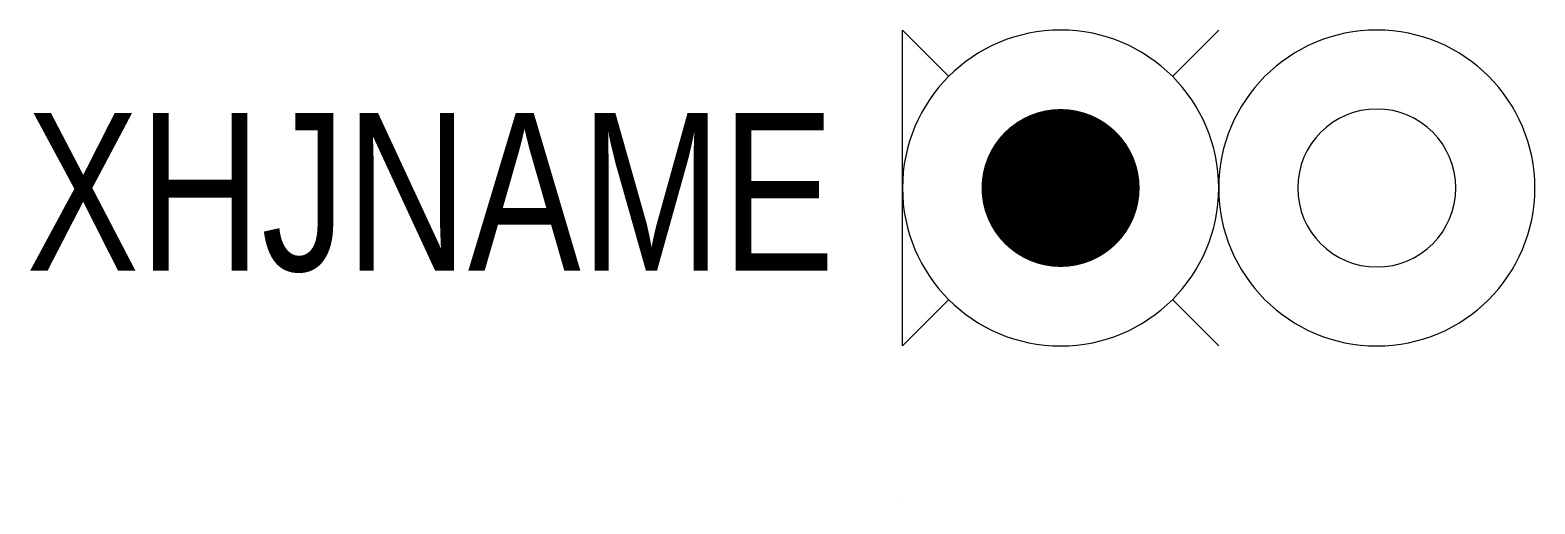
# Model space of a CAD drawing. Header units: millimetres. Extents: x -11 to 8, y 0 to 6.
import ezdxf
from ezdxf.enums import TextEntityAlignment as Align

# ---------------------------------------------------------------- set-up
doc = ezdxf.new("R2010")
doc.units = ezdxf.units.MM
doc.header["$MEASUREMENT"] = 0

msp = doc.modelspace()

# ---------------------------------------------------------------- linework, layer by layer
msp.add_line((0, 0.001), (0, -0.001))
at = {"color": 5}
msp.add_lwpolyline([(0, 4, 1), (4, 4, 1)], format="xyb", close=True, dxfattribs=at)
for points in [[(0.586, 5.414), (0, 6)], [(4, 6), (3.414, 5.414)], [(0.586, 2.586), (0, 2)], [(4, 2), (3.414, 2.586)]]:
    msp.add_lwpolyline(points, dxfattribs=at)
at = {"color": 7}
msp.add_lwpolyline([(0, 2), (0, 6)], dxfattribs=at)
for points in [[(4, 4, 1), (8, 4, 1)], [(5, 4, 1), (7, 4, 1)]]:
    msp.add_lwpolyline(points, format="xyb", close=True, dxfattribs=at)
at = {"color": 5, "const_width": 1}
msp.add_lwpolyline([(1.5, 4, 1), (2.5, 4, 1)], format="xyb", close=True, dxfattribs=at)

# ---------------------------------------------------------------- texts
at = {"width": 0.8}
msp.add_attdef('XHJNAME', text='D1', height=2, dxfattribs=at).set_placement((-0.86, 2.951), align=Align.RIGHT)

doc.saveas('drawing.dxf')
